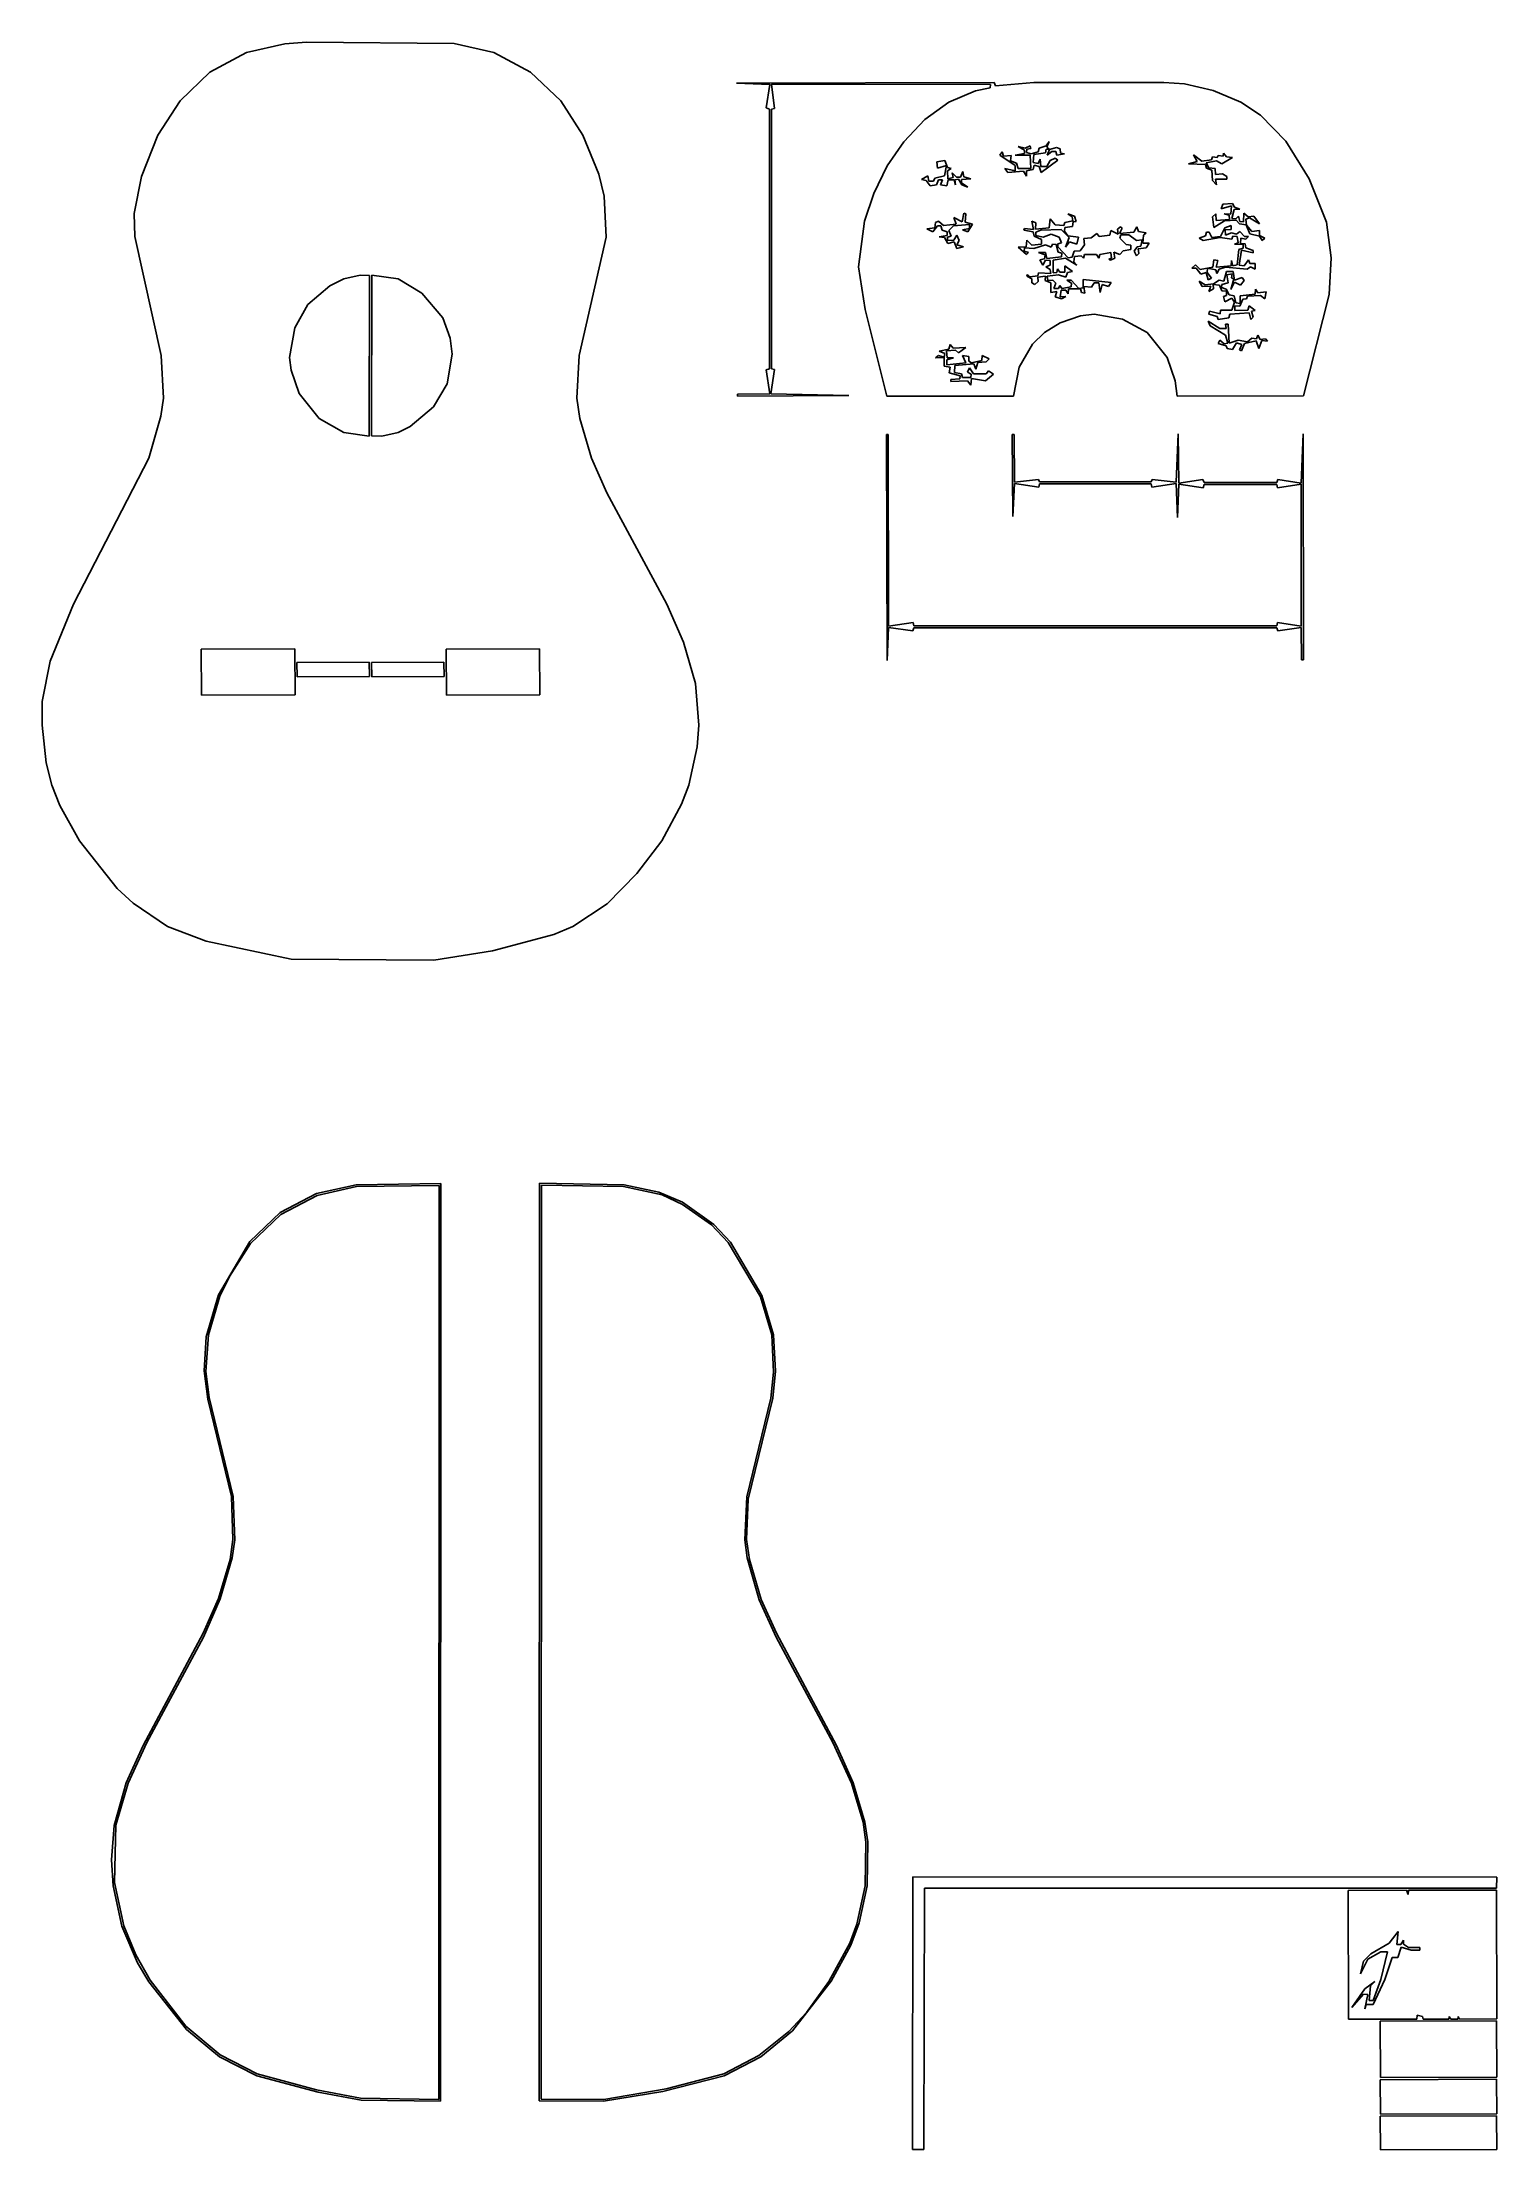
# Model space of a CAD drawing. Extents: x 30 to 199, y 9 to 254.
import ezdxf

# ---------------------------------------------------------------- set-up
doc = ezdxf.new("R2010")
doc.units = 0

msp = doc.modelspace()

# ---------------------------------------------------------------- linework, layer by layer
at = {"layer": 'BRIDGE_ROUTE'}
for p, q in [((140.59, 249), (110.74, 248.92)), ((110.74, 248.92), (114.6, 248.75)), ((114.6, 248.75), (114.17, 246.04)), ((115.15, 245.96), (114.77, 248.79)), ((114.77, 248.79), (140.17, 248.75)), ((135.34, 246.72), (132.55, 244.69)), ((138.43, 248.03), (135.34, 246.72)), ((140.12, 248.37), (138.43, 248.03)), ((140.17, 248.75), (140.12, 248.37)), ((140.72, 248.58), (140.59, 249)), ((145.16, 249), (140.72, 248.58)), ((160.23, 249), (145.16, 249)), ((162.64, 248.84), (160.23, 249)), ((165.95, 248.07), (162.64, 248.84)), ((169.16, 246.72), (165.95, 248.07)), ((171.41, 245.19), (169.16, 246.72)), ((114.17, 246.04), (114.55, 245.91)), ((114.55, 245.91), (114.55, 215.82)), ((114.77, 245.91), (115.15, 245.96)), ((114.77, 215.82), (114.77, 245.91)), ((132.55, 244.69), (130.13, 242.1)), ((174.37, 242.19), (171.41, 245.19)), ((130.13, 242.1), (128.19, 239.31)), ((177.08, 237.83), (174.37, 242.19)), ((128.19, 239.31), (126.62, 236.14)), ((179.07, 232.79), (177.08, 237.83)), ((126.62, 236.14), (125.56, 232.92)), ((125.56, 232.92), (124.88, 227.63)), ((179.62, 228.68), (179.07, 232.79)), ((124.88, 227.63), (125.65, 222.67)), ((179.37, 224.41), (179.62, 228.68)), ((125.65, 222.67), (128.14, 212.64)), ((176.4, 212.68), (179.37, 224.41)), ((145.03, 218.65), (146.39, 220.01)), ((146.39, 220.01), (148.21, 221.15)), ((148.21, 221.15), (150.58, 221.95)), ((150.58, 221.95), (152.15, 222.12)), ((152.15, 222.12), (155.45, 221.57)), ((155.45, 221.57), (158.28, 220.01)), ((158.28, 220.01), (160.61, 217.13)), ((143.47, 215.98), (145.03, 218.65)), ((114.55, 215.82), (114.17, 215.69)), ((114.17, 215.69), (114.6, 212.89)), ((114.72, 212.89), (115.15, 215.73)), ((115.15, 215.73), (114.77, 215.82)), ((142.83, 212.64), (143.47, 215.98)), ((160.61, 217.13), (161.54, 214.42)), ((114.6, 212.89), (110.83, 212.85)), ((110.83, 212.85), (110.83, 212.64)), ((110.83, 212.64), (123.74, 212.73)), ((123.74, 212.73), (114.72, 212.89)), ((128.14, 212.64), (142.83, 212.64)), ((161.54, 214.42), (161.76, 212.64)), ((161.76, 212.64), (176.4, 212.68)), ((131.11, 9.44), (131.15, 41.02)), ((131.15, 41.02), (198.8, 40.98)), ((132.5, 39.71), (132.42, 9.44)), ((198.76, 39.71), (132.5, 39.71)), ((198.8, 40.98), (198.76, 39.71)), ((132.42, 9.44), (131.11, 9.44))]:
    msp.add_line(p, q, dxfattribs=at)
at = {"layer": 'CONTROL_CAVITY'}
for p, q in [((53.97, 252.48), (49.74, 250.19)), ((58.42, 253.45), (53.97, 252.48)), ((60.92, 253.66), (58.42, 253.45)), ((78.02, 253.49), (60.92, 253.66)), ((82.63, 252.48), (78.02, 253.49)), ((86.87, 250.19), (82.63, 252.48)), ((49.74, 250.19), (46.31, 246.85)), ((90.38, 246.85), (86.87, 250.19)), ((46.31, 246.85), (43.69, 242.87)), ((92.92, 242.87), (90.38, 246.85)), ((43.69, 242.87), (41.83, 238.08)), ((94.78, 238.38), (92.92, 242.87)), ((41.83, 238.08), (40.98, 233.81)), ((95.42, 235.8), (94.78, 238.38)), ((95.63, 231.06), (95.42, 235.8)), ((40.98, 233.81), (41.06, 231.14)), ((41.06, 231.14), (44.11, 217.34)), ((92.5, 217.34), (95.63, 231.06)), ((44.11, 217.34), (44.37, 212.39)), ((92.24, 212.39), (92.5, 217.34)), ((44.07, 210.31), (42.67, 205.44)), ((44.37, 212.39), (44.07, 210.31)), ((92.58, 210.06), (92.24, 212.39)), ((93.94, 205.44), (92.58, 210.06)), ((42.67, 205.44), (33.95, 188.51)), ((95.72, 201.42), (93.94, 205.44)), ((102.66, 188.51), (95.72, 201.42)), ((33.95, 188.51), (31.24, 181.91)), ((104.61, 184.11), (102.66, 188.51)), ((106, 179.32), (104.61, 184.11)), ((31.24, 181.91), (30.31, 177.25)), ((106.38, 174.5), (106, 179.32)), ((30.31, 177.25), (30.31, 174.5)), ((30.31, 174.5), (30.78, 170.14)), ((106.17, 172), (106.38, 174.5)), ((105.2, 167.56), (106.17, 172)), ((30.78, 170.14), (31.41, 167.56)), ((31.41, 167.56), (32.34, 165.18)), ((104.35, 165.35), (105.2, 167.56)), ((32.34, 165.18), (34.63, 161.12)), ((102.07, 161.12), (104.35, 165.35)), ((34.63, 161.12), (38.99, 155.57)), ((99.19, 157.31), (102.07, 161.12)), ((95.76, 153.8), (99.19, 157.31)), ((38.99, 155.57), (40.85, 153.88)), ((40.85, 153.88), (44.83, 151.17)), ((91.78, 151.17), (95.76, 153.8)), ((44.83, 151.17), (49.32, 149.48)), ((49.32, 149.48), (59.14, 147.4)), ((82.47, 148.34), (89.58, 150.24)), ((89.58, 150.24), (91.78, 151.17)), ((59.14, 147.4), (75.69, 147.28)), ((75.69, 147.28), (82.47, 148.34))]:
    msp.add_line(p, q, dxfattribs=at)
at = {"layer": 'JACK_ROUTE'}
for p, q in [((128.1, 208.2), (128.19, 181.99)), ((128.31, 208.2), (128.1, 208.2)), ((128.35, 185.97), (128.31, 208.2)), ((142.88, 208.2), (142.66, 208.2)), ((142.66, 208.2), (142.75, 198.67)), ((142.92, 202.65), (142.88, 208.2)), ((161.88, 208.28), (161.67, 202.65)), ((161.97, 202.57), (161.88, 208.28)), ((176.36, 208.28), (176.15, 202.57)), ((176.4, 182.08), (176.36, 208.28)), ((145.71, 202.99), (142.92, 202.65)), ((145.84, 202.69), (145.71, 202.99)), ((158.88, 202.99), (158.75, 202.69)), ((161.67, 202.65), (158.88, 202.99)), ((164.76, 202.99), (161.97, 202.57)), ((164.89, 202.61), (164.76, 202.99)), ((173.44, 202.99), (173.31, 202.61)), ((176.15, 202.57), (173.44, 202.99)), ((142.75, 198.67), (142.92, 202.52)), ((142.92, 202.52), (145.75, 202.1)), ((145.75, 202.1), (145.84, 202.48)), ((158.75, 202.69), (145.84, 202.69)), ((145.84, 202.48), (158.75, 202.48)), ((158.75, 202.48), (158.83, 202.1)), ((158.83, 202.1), (161.67, 202.52)), ((161.67, 202.52), (161.8, 198.59)), ((161.8, 198.59), (161.97, 202.44)), ((161.97, 202.44), (164.8, 202.01)), ((164.8, 202.01), (164.89, 202.4)), ((173.31, 202.61), (164.89, 202.61)), ((164.89, 202.4), (173.31, 202.4)), ((173.31, 202.4), (173.4, 202.01)), ((173.4, 202.01), (176.15, 202.44)), ((176.15, 202.44), (176.15, 185.97)), ((128.19, 181.99), (128.35, 185.84)), ((131.19, 186.39), (128.35, 185.97)), ((128.35, 185.84), (131.15, 185.42)), ((131.15, 185.42), (131.28, 185.8)), ((131.28, 186.01), (131.19, 186.39)), ((173.31, 186.01), (131.28, 186.01)), ((131.28, 185.8), (173.31, 185.8)), ((173.4, 186.39), (173.31, 186.01)), ((173.31, 185.8), (173.44, 185.42)), ((176.15, 185.97), (173.4, 186.39)), ((173.44, 185.42), (176.15, 185.84)), ((176.15, 185.84), (176.19, 182.08)), ((176.19, 182.08), (176.4, 182.08))]:
    msp.add_line(p, q, dxfattribs=at)
at = {"layer": 'PICKUP_ROUTE'}
for p, q in [((62.1, 120.23), (57.87, 118.03)), ((57.95, 117.81), (62.15, 120.01)), ((66.68, 121.24), (62.1, 120.23)), ((62.15, 120.01), (66.72, 121.03)), ((76.5, 121.37), (66.68, 121.24)), ((66.72, 121.03), (76.28, 121.16)), ((76.28, 121.16), (76.24, 15.24)), ((76.45, 15.03), (76.5, 121.37)), ((87.93, 121.41), (87.88, 15.07)), ((97.71, 121.24), (87.93, 121.41)), ((88.1, 15.28), (88.14, 121.2)), ((88.14, 121.2), (97.66, 121.03)), ((97.66, 121.03), (102.11, 120.06)), ((101.73, 120.4), (97.71, 121.24)), ((104.48, 119.21), (101.73, 120.4)), ((102.11, 120.06), (104.48, 118.96)), ((57.87, 118.03), (54.36, 114.68)), ((54.44, 114.43), (57.95, 117.81)), ((108.12, 116.63), (104.48, 119.21)), ((104.48, 118.96), (107.82, 116.59)), ((107.82, 116.59), (109.77, 114.55)), ((110.02, 114.6), (108.12, 116.63)), ((54.36, 114.68), (50.72, 108.5)), ((51.99, 110.62), (54.44, 114.43)), ((109.77, 114.55), (113.5, 108.25)), ((113.67, 108.42), (110.02, 114.6)), ((50.88, 108.33), (51.99, 110.62)), ((50.72, 108.5), (49.32, 103.63)), ((49.57, 103.84), (50.88, 108.33)), ((113.5, 108.25), (114.81, 103.84)), ((115.02, 103.84), (113.67, 108.42)), ((49.32, 103.63), (49.06, 99.69)), ((49.28, 99.61), (49.57, 103.84)), ((114.81, 103.84), (115.02, 99.53)), ((115.23, 99.65), (115.02, 103.84)), ((49.06, 99.69), (49.49, 96.39)), ((49.66, 96.6), (49.28, 99.61)), ((115.02, 99.53), (114.72, 96.52)), ((114.93, 96.52), (115.23, 99.65)), ((49.49, 96.39), (52.24, 85.13)), ((52.45, 85.13), (49.66, 96.6)), ((114.72, 96.52), (111.93, 85.09)), ((112.1, 84.79), (114.93, 96.52)), ((52.24, 85.13), (52.41, 80.14)), ((52.62, 80.09), (52.45, 85.13)), ((111.93, 85.09), (111.68, 80.09)), ((111.89, 80.14), (112.1, 84.79)), ((52.41, 80.14), (52.07, 77.81)), ((52.32, 78.02), (52.62, 80.09)), ((111.68, 80.09), (111.97, 78.02)), ((112.23, 77.81), (111.89, 80.14)), ((52.07, 77.81), (50.72, 73.28)), ((50.93, 73.24), (52.32, 78.02)), ((111.97, 78.02), (113.37, 73.15)), ((113.58, 73.19), (112.23, 77.81)), ((50.72, 73.28), (48.94, 69.26)), ((48.98, 68.83), (50.93, 73.24)), ((113.37, 73.15), (115.32, 68.83)), ((115.36, 69.26), (113.58, 73.19)), ((48.94, 69.26), (41.99, 56.26)), ((42.42, 56.6), (48.98, 68.83)), ((115.32, 68.83), (121.88, 56.6)), ((122.3, 56.26), (115.36, 69.26)), ((41.99, 56.26), (40.05, 51.94)), ((40.26, 51.9), (42.42, 56.6)), ((121.88, 56.6), (124.04, 51.9)), ((124.25, 51.94), (122.3, 56.26)), ((40.05, 51.94), (38.65, 46.99)), ((38.86, 47.03), (40.26, 51.9)), ((124.04, 51.9), (125.39, 47.37)), ((125.6, 47.37), (124.25, 51.94)), ((38.65, 46.99), (38.35, 43.01)), ((38.69, 40.39), (38.86, 47.03)), ((125.39, 47.37), (125.73, 45.04)), ((125.94, 45.08), (125.6, 47.37)), ((125.73, 45.04), (125.65, 40.01)), ((125.86, 40.01), (125.94, 45.08)), ((38.35, 43.01), (38.52, 40.01)), ((38.52, 40.01), (39.54, 35.31)), ((39.75, 35.35), (38.69, 40.39)), ((125.65, 40.01), (124.67, 35.56)), ((124.93, 35.69), (125.86, 40.01)), ((39.54, 35.31), (41.36, 31.07)), ((41.15, 32), (39.75, 35.35)), ((124.67, 35.56), (123.87, 33.36)), ((123.99, 33.1), (124.93, 35.69)), ((42.8, 29.08), (41.15, 32)), ((123.87, 33.36), (121.41, 28.91)), ((121.71, 28.96), (123.99, 33.1)), ((41.36, 31.07), (42.67, 28.87)), ((42.67, 28.87), (47.03, 23.33)), ((46.95, 23.75), (42.8, 29.08)), ((117.22, 23.2), (121.71, 28.96)), ((121.41, 28.91), (118.83, 25.32)), ((118.83, 25.32), (116.8, 23.11)), ((50.93, 20.4), (46.95, 23.75)), ((47.03, 23.33), (50.84, 20.19)), ((116.8, 23.11), (113.33, 20.32)), ((113.54, 20.19), (117.22, 23.2)), ((50.84, 20.19), (55.16, 17.99)), ((55.2, 18.2), (50.93, 20.4)), ((113.33, 20.32), (109.26, 18.2)), ((109.3, 17.99), (113.54, 20.19)), ((55.16, 17.99), (62.27, 16.09)), ((62.1, 16.34), (55.2, 18.2)), ((102.19, 16.17), (109.3, 17.99)), ((109.26, 18.2), (102.57, 16.47)), ((67.18, 15.37), (62.1, 16.34)), ((62.27, 16.09), (67.27, 15.16)), ((76.24, 15.24), (67.18, 15.37)), ((67.27, 15.16), (76.45, 15.03)), ((87.88, 15.07), (95.33, 15.03)), ((95.38, 15.24), (88.1, 15.28)), ((95.33, 15.03), (102.19, 16.17)), ((102.57, 16.47), (95.38, 15.24))]:
    msp.add_line(p, q, dxfattribs=at)
at = {"layer": 'SMALL_FEATURE'}
for p, q in [((146.94, 242.15), (146.6, 241.64)), ((146.68, 241.51), (146.94, 242.15)), ((134.87, 239.95), (133.94, 239.78)), ((133.94, 239.78), (134.03, 239.06)), ((135.17, 239.14), (134.87, 239.95)), ((141.52, 240.96), (141.22, 240.58)), ((141.22, 240.58), (143, 239.35)), ((141.65, 240.45), (141.52, 240.96)), ((142.54, 240.54), (141.65, 240.45)), ((142.45, 239.9), (142.54, 240.54)), ((143.17, 239.65), (142.45, 239.9)), ((144.1, 240.75), (143, 240.58)), ((143, 240.58), (144.74, 240.58)), ((143.34, 239.01), (143.17, 239.65)), ((144.15, 241.38), (143.34, 241.55)), ((143.34, 241.55), (144.1, 241.13)), ((144.1, 241.13), (144.1, 240.75)), ((144.74, 241.64), (144.15, 241.38)), ((144.31, 240.88), (144.36, 241.26)), ((144.86, 240.71), (144.31, 240.88)), ((144.36, 241.26), (144.82, 241.34)), ((144.82, 241.34), (144.74, 241.64)), ((144.74, 240.58), (144.82, 239.01)), ((145.67, 240.96), (144.86, 240.71)), ((145.08, 239.73), (145.16, 240.66)), ((145.67, 239.61), (145.08, 239.73)), ((145.08, 238.89), (145.2, 239.4)), ((145.16, 240.66), (146.52, 240.83)), ((145.2, 239.4), (145.8, 239.27)), ((145.8, 241.38), (145.67, 240.96)), ((145.92, 240.11), (145.67, 239.61)), ((146.6, 241.64), (145.8, 241.38)), ((145.97, 239.27), (145.92, 240.11)), ((146.01, 238.55), (147.96, 239.99)), ((146.52, 240.83), (146.6, 241.26)), ((146.6, 241.26), (146.98, 241.22)), ((146.98, 241.22), (146.68, 241.51)), ((147.07, 239.95), (146.68, 239.27)), ((146.98, 241.22), (146.73, 240.58)), ((146.73, 240.58), (147.24, 241)), ((147.79, 241.47), (146.98, 241.22)), ((147.66, 240.2), (147.07, 239.95)), ((147.24, 241), (147.7, 241)), ((147.96, 239.99), (147.66, 240.2)), ((147.7, 241), (147.83, 240.58)), ((148.21, 241.3), (147.79, 241.47)), ((147.83, 240.58), (148.72, 240.71)), ((148.25, 240.79), (148.21, 241.3)), ((148.72, 240.71), (148.25, 240.79)), ((164.08, 239.82), (163.07, 239.56)), ((163.07, 239.56), (165.06, 239.48)), ((164.63, 239.86), (163.66, 240.62)), ((163.66, 240.62), (164.08, 239.82)), ((165.74, 240.03), (164.63, 239.86)), ((165.06, 239.48), (165.18, 239.06)), ((165.14, 239.69), (166.33, 239.9)), ((165.44, 239.1), (165.14, 239.69)), ((165.86, 240.37), (165.74, 240.03)), ((166.41, 240.28), (165.86, 240.37)), ((166.33, 239.9), (166.96, 239.56)), ((166.54, 240.54), (166.41, 240.28)), ((167.09, 240.45), (166.54, 240.54)), ((166.96, 239.56), (168.19, 240.28)), ((167.13, 240.79), (167.09, 240.45)), ((167.47, 240.37), (167.13, 240.79)), ((168.19, 240.28), (167.47, 240.37)), ((132.88, 238.17), (132.16, 237.74)), ((132.16, 237.74), (132.71, 237.62)), ((132.71, 237.62), (133.18, 237.02)), ((133.01, 237.57), (132.88, 238.17)), ((133.56, 237.57), (133.01, 237.57)), ((133.18, 237.02), (133.9, 237.11)), ((133.69, 237.91), (133.56, 237.57)), ((134.83, 238.17), (133.69, 237.91)), ((133.9, 237.11), (134.11, 237.7)), ((134.03, 239.06), (135.04, 239.35)), ((134.11, 237.7), (134.58, 237.7)), ((134.58, 237.7), (134.37, 237.11)), ((134.37, 237.11), (135.09, 237.02)), ((135.04, 239.35), (134.83, 238.17)), ((135.09, 237.02), (135.26, 237.7)), ((135.59, 239.01), (135.17, 239.14)), ((135.17, 238.76), (135.59, 239.01)), ((135.21, 237.83), (135.17, 238.76)), ((135.81, 237.96), (135.21, 237.83)), ((135.26, 237.7), (135.93, 237.7)), ((136.23, 238), (135.72, 238.51)), ((135.72, 238.51), (135.81, 237.96)), ((135.93, 237.7), (136.1, 237.11)), ((136.02, 237.7), (136.44, 237.79)), ((136.1, 237.11), (136.02, 237.7)), ((136.69, 238), (136.23, 238)), ((136.44, 237.79), (136.82, 237.11)), ((136.95, 238.68), (136.69, 238)), ((136.78, 237.74), (137.88, 237.83)), ((136.78, 237.36), (136.78, 237.74)), ((137.54, 236.85), (136.78, 237.36)), ((136.82, 237.11), (137.54, 236.85)), ((137.08, 238.04), (136.95, 238.68)), ((137.88, 237.83), (137.08, 238.04)), ((143, 238.76), (141.82, 239.01)), ((141.82, 239.01), (142.16, 238.55)), ((142.16, 238.55), (143.98, 238.72)), ((143, 239.35), (143, 238.76)), ((144.82, 239.01), (143.34, 239.01)), ((143.98, 238.72), (144.31, 238.12)), ((144.31, 238.76), (145.08, 238.89)), ((144.31, 238.12), (144.31, 238.76)), ((145.8, 239.27), (146.01, 238.55)), ((146.68, 239.27), (145.97, 239.27)), ((165.18, 239.06), (165.78, 238.84)), ((166.16, 239.01), (165.44, 239.1)), ((165.78, 238.84), (165.86, 237.62)), ((165.86, 237.62), (166.33, 237.11)), ((166.2, 238.34), (166.16, 239.01)), ((167.01, 238.42), (166.2, 238.34)), ((166.33, 237.11), (166.2, 237.79)), ((166.2, 237.79), (167.51, 237.79)), ((167.51, 238.08), (167.01, 238.42)), ((167.51, 237.79), (167.51, 238.08)), ((167.05, 234.87), (166.88, 234.36)), ((166.88, 234.36), (168.06, 234.7)), ((168.19, 234.95), (167.05, 234.87)), ((168.06, 234.7), (167.98, 233.72)), ((168.4, 234.53), (168.19, 234.95)), ((169.04, 234.32), (168.4, 234.53)), ((133.69, 232.16), (132.76, 232.03)), ((133.48, 231.69), (134.03, 232.37)), ((133.77, 232.75), (133.69, 232.16)), ((134.11, 232.92), (133.77, 232.75)), ((134.03, 232.37), (134.41, 232.37)), ((134.7, 232.41), (134.11, 232.92)), ((134.41, 232.37), (134.54, 231.86)), ((136.19, 232.58), (134.7, 232.41)), ((135.34, 231.82), (135.85, 232.37)), ((135.85, 232.37), (137.71, 232.54)), ((136.86, 232.83), (135.89, 233.34)), ((135.89, 233.34), (136.19, 232.58)), ((137.08, 233.85), (136.86, 232.83)), ((137.71, 232.07), (136.91, 231.9)), ((137.29, 233.76), (137.08, 233.85)), ((137.2, 232.79), (137.29, 233.76)), ((138.05, 232.58), (137.2, 232.79)), ((137.54, 231.69), (138.05, 232.58)), ((137.71, 232.54), (137.71, 232.07)), ((144.1, 232.07), (144.02, 231.86)), ((145.12, 231.94), (144.1, 232.07)), ((145.41, 232.71), (144.95, 232.92)), ((144.95, 232.92), (145.12, 231.94)), ((145.37, 231.99), (145.41, 232.71)), ((146.94, 232.16), (145.37, 231.99)), ((147.07, 233.17), (146.94, 232.16)), ((147.66, 232.49), (147.07, 233.17)), ((148.63, 232.41), (147.66, 232.49)), ((148.76, 232.75), (148.63, 232.41)), ((148.72, 231.77), (148.76, 232.2)), ((149.69, 232.96), (148.76, 232.75)), ((148.76, 232.2), (149.65, 232.28)), ((149.9, 233.51), (149.1, 233.76)), ((149.1, 233.76), (149.61, 233.43)), ((149.61, 233.43), (149.69, 232.96)), ((149.65, 232.28), (149.73, 232.83)), ((149.73, 232.83), (150.07, 232.88)), ((150.07, 232.88), (149.9, 233.51)), ((155.19, 232.24), (154.86, 231.99)), ((155.11, 231.48), (155.41, 232.11)), ((155.41, 232.11), (155.19, 232.24)), ((157.1, 232.24), (156.76, 231.65)), ((157.31, 231.73), (157.1, 232.24)), ((166.24, 233.76), (165.86, 233.43)), ((165.86, 233.43), (166.03, 232.2)), ((166.03, 232.2), (167.26, 232.96)), ((166.29, 233), (166.24, 233.76)), ((167.85, 233.09), (166.29, 233)), ((167.3, 232.16), (166.79, 231.14)), ((167.98, 233.72), (167.22, 233.76)), ((167.22, 233.76), (167.81, 233.6)), ((167.26, 232.96), (168.61, 233.04)), ((168.02, 232.41), (167.3, 232.16)), ((167.81, 233.6), (167.85, 233.09)), ((168.02, 231.94), (168.02, 232.41)), ((168.11, 233.21), (168.36, 234.27)), ((168.57, 233.17), (168.11, 233.21)), ((168.36, 234.27), (169.04, 234.32)), ((168.87, 233.51), (168.57, 233.17)), ((168.61, 233.04), (168.99, 232.62)), ((169.04, 232.88), (168.87, 233.51)), ((168.99, 232.62), (169.76, 232.49)), ((169.46, 232.83), (169.04, 232.88)), ((169.5, 233.85), (169.46, 232.83)), ((170.01, 233.43), (169.5, 233.85)), ((169.71, 233.13), (170.14, 233.3)), ((169.8, 232.45), (169.71, 233.13)), ((169.76, 232.49), (170.18, 231.44)), ((170.43, 231.73), (169.8, 232.45)), ((170.65, 233.51), (170.01, 233.43)), ((170.14, 233.3), (171.32, 232.62)), ((171.32, 232.62), (170.65, 233.51)), ((132.76, 232.03), (133.48, 231.69)), ((135.13, 231.27), (134.2, 231.1)), ((134.2, 231.1), (134.83, 231.01)), ((134.54, 231.86), (135.13, 231.69)), ((134.83, 231.01), (135.21, 230.34)), ((135.13, 231.69), (135.13, 231.27)), ((135.17, 231.06), (135.59, 231.18)), ((135.17, 230.67), (135.17, 231.06)), ((135.89, 230.72), (135.17, 230.67)), ((135.21, 230.34), (135.93, 230.51)), ((135.59, 231.18), (135.34, 231.82)), ((136.27, 231.31), (135.89, 230.72)), ((135.93, 230.51), (136.27, 229.74)), ((136.52, 230.67), (136.27, 231.31)), ((136.27, 230.17), (136.52, 230.67)), ((137.03, 229.95), (136.27, 230.17)), ((136.27, 229.74), (137.03, 229.95)), ((136.91, 231.9), (137.54, 231.69)), ((144.27, 229.95), (143.34, 229.91)), ((143.34, 229.91), (144.31, 229.07)), ((144.02, 231.86), (145.08, 231.69)), ((144.06, 229.45), (144.1, 229.83)), ((144.1, 229.83), (145.16, 229.74)), ((144.36, 230.72), (144.27, 229.95)), ((144.95, 230.12), (144.36, 230.72)), ((146.05, 230.25), (144.95, 230.12)), ((145.08, 231.69), (145.2, 231.18)), ((145.16, 229.74), (146.52, 230.17)), ((145.2, 231.18), (146.05, 230.8)), ((145.41, 231.65), (145.97, 231.86)), ((145.41, 231.27), (145.41, 231.65)), ((146.26, 231.06), (145.41, 231.27)), ((145.97, 231.86), (148.34, 231.94)), ((146.05, 230.8), (146.05, 230.25)), ((147.19, 231.39), (146.26, 231.06)), ((146.52, 230.17), (147.19, 229.91)), ((148.12, 231.06), (147.19, 231.39)), ((147.19, 229.91), (147.32, 230.25)), ((147.32, 230.25), (147.74, 230.21)), ((147.74, 230.21), (148, 229.32)), ((147.96, 230.29), (148.38, 230.42)), ((147.96, 229.95), (147.96, 230.29)), ((149.14, 228.68), (147.96, 229.95)), ((148.38, 230.42), (148.12, 231.06)), ((148.34, 231.94), (149.27, 231.01)), ((149.1, 231.22), (148.72, 231.77)), ((149.27, 231.01), (148.84, 229.91)), ((148.84, 229.91), (149.31, 230.51)), ((150.33, 231.06), (149.1, 231.22)), ((149.31, 230.51), (150.16, 230.25)), ((150.16, 230.25), (150.33, 231.06)), ((151.05, 230.17), (150.54, 229.49)), ((151.81, 230.97), (150.96, 230.89)), ((150.96, 230.89), (151.05, 230.17)), ((152.48, 231.48), (151.81, 230.97)), ((152.74, 231.14), (152.48, 231.48)), ((153.97, 231.31), (152.74, 231.14)), ((154.09, 231.82), (153.97, 231.31)), ((154.94, 231.39), (154.09, 231.82)), ((154.86, 231.99), (154.94, 231.39)), ((156.76, 231.65), (155.11, 231.48)), ((155.15, 230.93), (155.24, 231.35)), ((155.87, 230.21), (155.15, 230.93)), ((155.24, 231.35), (156.17, 231.35)), ((155.53, 229.49), (156.42, 229.62)), ((156.42, 230.12), (155.87, 230.21)), ((156.17, 231.35), (157.06, 230.67)), ((156.42, 229.62), (156.42, 230.12)), ((157.14, 229.95), (156.8, 229.45)), ((157.06, 230.67), (157.73, 230.76)), ((157.56, 230), (157.14, 229.95)), ((157.27, 229.7), (158.2, 229.83)), ((157.35, 229.15), (157.27, 229.7)), ((158.2, 231.56), (157.31, 231.73)), ((157.73, 230.76), (157.56, 230)), ((157.78, 230.38), (157.86, 231.31)), ((158.54, 230.38), (157.78, 230.38)), ((157.86, 231.31), (158.2, 231.56)), ((158.2, 229.83), (158.54, 230.38)), ((165.06, 231.22), (164.34, 230.93)), ((164.34, 230.93), (164.8, 230.67)), ((164.8, 230.67), (166.75, 231.01)), ((165.18, 231.65), (165.06, 231.22)), ((165.48, 231.65), (165.18, 231.65)), ((165.78, 231.01), (165.48, 231.65)), ((166.79, 231.14), (165.78, 231.01)), ((166.75, 231.01), (168.11, 230.84)), ((167.34, 231.9), (168.02, 231.94)), ((167.39, 231.31), (167.34, 231.9)), ((168.06, 231.56), (167.39, 231.31)), ((168.66, 231.39), (168.06, 231.56)), ((168.11, 230.84), (168.23, 231.18)), ((168.23, 231.18), (168.74, 231.14)), ((168.83, 230.42), (168.4, 230.25)), ((168.4, 230.25), (169.42, 230.21)), ((169.04, 231.73), (168.66, 231.39)), ((168.74, 231.14), (168.83, 230.42)), ((168.91, 229.62), (168.74, 227.84)), ((169.42, 229.79), (168.91, 229.62)), ((169.59, 231.14), (169.04, 231.73)), ((169.12, 230.34), (169.16, 230.93)), ((169.63, 230.29), (169.12, 230.34)), ((169.16, 230.93), (169.71, 230.84)), ((169.42, 230.21), (169.42, 229.79)), ((170.05, 231.14), (169.59, 231.14)), ((169.71, 229.83), (169.63, 230.29)), ((169.71, 230.84), (170.05, 231.14)), ((170.56, 229.53), (169.71, 229.83)), ((170.18, 231.44), (171.32, 231.18)), ((171.32, 231.82), (170.43, 231.73)), ((171.32, 231.27), (171.32, 231.82)), ((171.92, 230.93), (171.32, 231.27)), ((171.32, 231.18), (171.62, 230.67)), ((171.62, 230.67), (171.92, 230.93)), ((144.57, 229.28), (144.06, 229.45)), ((144.31, 229.07), (144.57, 229.28)), ((146.52, 229.28), (145.71, 229.28)), ((145.71, 229.28), (146.47, 229.02)), ((146.39, 228.56), (145.88, 228.43)), ((145.88, 228.43), (146.22, 227.8)), ((146.22, 227.8), (146.52, 228.39)), ((146.47, 229.02), (146.39, 228.56)), ((146.68, 228.6), (146.52, 229.28)), ((146.52, 228.39), (147.07, 228.35)), ((147.07, 227.8), (146.56, 227.63)), ((146.56, 227.63), (147.07, 227.33)), ((148.38, 228.77), (146.68, 228.6)), ((147.07, 228.35), (147.07, 227.8)), ((147.07, 227.33), (147.15, 226.86)), ((147.4, 228.39), (148.84, 228.64)), ((147.4, 226.91), (147.4, 228.39)), ((147.91, 227.41), (147.83, 226.95)), ((148.17, 226.99), (147.91, 227.41)), ((148, 229.32), (148.42, 229.19)), ((148.42, 229.19), (148.38, 228.77)), ((149.65, 227.08), (148.76, 227.75)), ((148.76, 227.75), (148.76, 226.99)), ((148.84, 228.64), (150.16, 227.8)), ((149.61, 228.73), (149.14, 228.68)), ((149.86, 229.45), (149.61, 228.73)), ((149.82, 228.22), (149.9, 228.81)), ((150.16, 227.8), (149.82, 228.22)), ((150.54, 229.49), (149.86, 229.45)), ((149.9, 228.81), (150.66, 228.9)), ((150.66, 228.9), (150.92, 228.64)), ((150.92, 228.64), (151.05, 229.07)), ((151.05, 229.07), (152.44, 229.07)), ((152.44, 229.07), (152.7, 228.64)), ((152.7, 228.64), (152.82, 229.07)), ((152.82, 229.07), (154.09, 229.28)), ((154.18, 228.64), (153.84, 228.52)), ((153.84, 228.52), (154.05, 228.39)), ((154.05, 228.39), (154.56, 228.64)), ((154.09, 229.28), (154.18, 228.64)), ((154.56, 228.64), (154.43, 229.32)), ((154.43, 229.32), (155.15, 229.07)), ((155.15, 229.07), (155.53, 229.49)), ((156.8, 229.45), (157.06, 228.9)), ((157.06, 228.9), (157.35, 229.15)), ((163.91, 227.84), (163.49, 227.46)), ((163.49, 227.46), (163.96, 227.46)), ((164.42, 227.33), (163.91, 227.84)), ((163.96, 227.46), (164.51, 226.78)), ((165.9, 227.58), (164.42, 227.33)), ((165.23, 226.95), (165.27, 227.46)), ((165.27, 227.46), (166.24, 227.29)), ((166.03, 228.43), (165.9, 227.58)), ((166.5, 228.35), (166.03, 228.43)), ((166.24, 227.29), (166.37, 226.86)), ((166.29, 227.58), (166.5, 228.35)), ((168.02, 227.75), (166.29, 227.58)), ((166.37, 226.86), (166.62, 227.37)), ((166.62, 227.37), (167.39, 227.58)), ((167.39, 227.58), (169.88, 227.37)), ((168.06, 228.35), (168.02, 227.75)), ((168.23, 227.75), (168.06, 228.35)), ((168.74, 227.84), (168.23, 227.75)), ((168.95, 227.8), (169.21, 229.57)), ((169.54, 227.75), (168.95, 227.8)), ((169.21, 229.57), (170.56, 229.24)), ((170.05, 228.43), (169.54, 227.75)), ((169.88, 227.37), (170.26, 227.63)), ((170.18, 228.01), (170.05, 228.43)), ((170.82, 228.01), (170.18, 228.01)), ((170.26, 227.63), (170.82, 227.37)), ((170.56, 229.24), (170.56, 229.53)), ((170.82, 227.37), (170.82, 228.01)), ((61.09, 223.27), (63.63, 225.43)), ((63.63, 225.43), (65.24, 226.23)), ((65.24, 226.23), (67.14, 226.65)), ((67.14, 226.65), (68.24, 226.61)), ((68.24, 226.61), (68.2, 207.98)), ((68.45, 208.03), (68.5, 226.65)), ((68.5, 226.65), (71.54, 226.23)), ((71.54, 226.23), (74.29, 224.58)), ((144.44, 226.74), (144.36, 226.53)), ((144.36, 226.53), (144.95, 226.23)), ((144.7, 226.48), (144.44, 226.74)), ((145.63, 226.57), (144.7, 226.48)), ((144.95, 226.23), (144.95, 225.76)), ((144.95, 225.76), (145.29, 225.59)), ((145.29, 225.59), (145.67, 225.93)), ((145.71, 226.91), (145.63, 226.57)), ((145.63, 226.44), (146.52, 226.53)), ((145.67, 225.93), (145.63, 226.44)), ((147.15, 226.86), (145.71, 226.91)), ((146.52, 226.53), (146.47, 226.02)), ((146.47, 226.02), (147.15, 225.76)), ((146.73, 226.53), (148.04, 226.7)), ((146.81, 226.02), (146.73, 226.53)), ((147.36, 226.06), (146.81, 226.02)), ((147.15, 225.76), (147.15, 224.66)), ((147.15, 224.66), (147.83, 224.75)), ((147.7, 225.72), (147.36, 226.06)), ((147.83, 226.95), (147.4, 226.91)), ((147.49, 225.13), (147.7, 225.72)), ((148.04, 225.13), (147.49, 225.13)), ((147.83, 224.75), (147.66, 224.15)), ((148.04, 226.7), (148.89, 226.44)), ((148.17, 225.47), (148.04, 225.13)), ((148.76, 226.99), (148.17, 226.99)), ((148.42, 225.13), (148.17, 225.47)), ((148.21, 224.15), (148.34, 224.92)), ((148.34, 224.92), (148.89, 224.92)), ((149.48, 225.3), (148.42, 225.13)), ((148.89, 226.44), (149.06, 226.95)), ((148.89, 224.92), (149.14, 224.49)), ((149.48, 226.06), (149.01, 226.06)), ((149.01, 226.06), (149.52, 225.72)), ((149.06, 226.95), (149.65, 227.08)), ((149.14, 224.49), (149.18, 225.09)), ((149.18, 225.09), (150.58, 225.09)), ((150.37, 225.13), (149.48, 226.06)), ((149.52, 225.72), (149.48, 225.3)), ((150.88, 225.17), (150.37, 225.13)), ((150.58, 225.09), (150.71, 224.66)), ((154.14, 225.81), (150.88, 226.14)), ((150.88, 226.14), (150.88, 225.17)), ((151.09, 224.58), (150.96, 225.34)), ((150.96, 225.34), (151.85, 225.26)), ((151.85, 225.26), (152.15, 225.76)), ((152.15, 225.76), (152.7, 225.76)), ((152.7, 225.76), (152.87, 224.66)), ((152.87, 224.66), (153.08, 225.59)), ((153.08, 225.59), (153.8, 225.34)), ((153.8, 225.34), (154.14, 225.81)), ((164.34, 225.98), (164.68, 225.34)), ((165.02, 225.55), (164.34, 225.98)), ((164.51, 226.78), (165.14, 226.95)), ((164.68, 225.34), (165.69, 225.38)), ((165.99, 225.64), (165.02, 225.55)), ((165.14, 226.95), (165.35, 226.1)), ((165.74, 226.31), (165.23, 226.95)), ((165.35, 226.1), (165.74, 226.31)), ((165.69, 225.38), (165.44, 224.75)), ((165.44, 224.75), (165.99, 225.09)), ((165.99, 225.09), (165.95, 225.59)), ((165.95, 225.59), (166.67, 225.51)), ((166.62, 226.06), (165.99, 225.64)), ((167.17, 225.98), (166.62, 226.06)), ((166.67, 225.51), (166.96, 224.83)), ((166.92, 225.21), (166.96, 225.59)), ((167.43, 225.04), (166.92, 225.21)), ((166.96, 225.59), (167.68, 225.76)), ((166.96, 224.83), (167.47, 224.79)), ((167.47, 227.08), (167.17, 225.98)), ((167.81, 224.37), (167.43, 225.04)), ((168.27, 227.08), (167.47, 227.08)), ((167.47, 224.79), (167.47, 224.32)), ((167.51, 226.7), (168.15, 226.82)), ((167.68, 225.76), (167.51, 226.7)), ((168.32, 226.23), (167.98, 225)), ((167.98, 225), (168.4, 225.85)), ((168.15, 226.82), (168.06, 226.36)), ((168.06, 226.36), (168.32, 226.23)), ((168.4, 226.06), (168.27, 227.08)), ((169.29, 226.4), (168.4, 226.06)), ((168.4, 225.85), (169.12, 225.51)), ((169.12, 225.51), (169.54, 226.02)), ((169.54, 226.02), (169.29, 226.4)), ((170.86, 225.04), (170.82, 224.45)), ((171.11, 224.62), (170.86, 225.04)), ((59.56, 220.56), (61.09, 223.27)), ((74.29, 224.58), (76.71, 221.7)), ((147.66, 224.15), (148.38, 223.9)), ((148.89, 224.2), (148.21, 224.15)), ((148.38, 223.9), (148.89, 224.2)), ((150.71, 224.66), (151.09, 224.58)), ((165.52, 222.5), (165.44, 222.12)), ((166.75, 222.17), (165.52, 222.5)), ((166.79, 222.59), (166.75, 222.17)), ((168.11, 222.59), (166.79, 222.59)), ((167.47, 224.32), (167.13, 224.2)), ((167.13, 224.2), (167.3, 223.56)), ((167.3, 223.56), (168.11, 223.99)), ((168.36, 224.28), (167.81, 224.37)), ((167.89, 222.12), (170.1, 222.29)), ((168.11, 223.99), (168.4, 223.52)), ((168.4, 223.52), (168.11, 222.59)), ((168.57, 223.44), (168.36, 224.28)), ((168.44, 222.55), (168.44, 223.1)), ((168.44, 223.1), (169.04, 223.05)), ((169.97, 222.59), (168.44, 222.55)), ((169.08, 223.39), (168.57, 223.44)), ((169.04, 223.05), (169.38, 223.86)), ((170.82, 224.45), (169.08, 224.28)), ((169.08, 224.28), (169.08, 223.39)), ((169.38, 223.86), (169.8, 223.9)), ((169.8, 223.9), (169.93, 224.24)), ((169.93, 224.24), (171.41, 224.32)), ((170.1, 223.1), (169.97, 222.59)), ((170.82, 222.55), (170.1, 223.1)), ((170.1, 222.29), (170.31, 221.53)), ((170.39, 222.5), (170.82, 222.55)), ((170.56, 221.78), (170.39, 222.5)), ((172.09, 224.71), (171.11, 224.62)), ((171.41, 224.32), (171.92, 223.9)), ((171.92, 223.9), (172.09, 224.71)), ((58.97, 217.13), (59.56, 220.56)), ((76.71, 221.7), (77.55, 219.37)), ((165.35, 221.32), (165.61, 220.77)), ((166.71, 220.47), (165.35, 221.32)), ((165.44, 222.12), (166.41, 221.87)), ((165.61, 220.77), (167.39, 219.71)), ((166.41, 221.87), (166.54, 221.53)), ((166.54, 221.53), (167.77, 221.7)), ((167.43, 220.47), (166.71, 220.47)), ((167.68, 220.98), (167.39, 220.98)), ((167.39, 220.98), (167.43, 220.47)), ((167.81, 218.78), (167.68, 220.98)), ((167.77, 221.7), (167.89, 222.12)), ((170.31, 221.53), (170.56, 221.78)), ((77.81, 217.51), (77.22, 214.08)), ((77.55, 219.37), (77.81, 217.51)), ((135.34, 218.1), (134.2, 217.85)), ((134.2, 217.85), (134.87, 217.59)), ((134.87, 217.59), (134.79, 217.17)), ((135.04, 217.89), (136.1, 217.97)), ((135.13, 217.09), (135.04, 217.89)), ((135.47, 218.61), (135.34, 218.1)), ((135.81, 218.19), (135.47, 218.61)), ((137.29, 218.27), (135.81, 218.19)), ((136.1, 217.97), (136.44, 217.64)), ((136.44, 217.64), (137.29, 218.27)), ((166.71, 219.12), (166.54, 218.74)), ((166.54, 218.74), (167.43, 218.48)), ((167.22, 218.69), (166.71, 219.12)), ((167.64, 218.78), (167.22, 218.69)), ((167.39, 219.71), (167.64, 218.78)), ((167.43, 218.48), (167.56, 218.14)), ((167.56, 218.14), (168.19, 218.06)), ((168.83, 219.12), (167.81, 218.78)), ((168.19, 218.06), (168.66, 218.82)), ((168.66, 218.82), (169.25, 218.61)), ((169.93, 218.95), (168.83, 219.12)), ((169.25, 218.61), (168.99, 218.02)), ((168.99, 218.02), (169.21, 217.89)), ((169.21, 217.89), (169.59, 218.74)), ((169.59, 218.74), (170.94, 219.03)), ((170.43, 219.37), (169.93, 218.95)), ((170.98, 219.29), (170.43, 219.37)), ((170.94, 219.03), (171.24, 218.14)), ((171.11, 219.71), (170.98, 219.29)), ((171.37, 219.2), (171.11, 219.71)), ((171.24, 218.14), (171.58, 219.07)), ((172, 219.29), (171.37, 219.2)), ((171.58, 219.07), (172.25, 218.99)), ((172.25, 218.99), (172, 219.29)), ((59.14, 215.65), (58.97, 217.13)), ((60.07, 212.94), (59.14, 215.65)), ((134.11, 217.34), (133.77, 217.09)), ((133.77, 217.09), (134.79, 217.13)), ((134.79, 217.17), (134.11, 217.34)), ((134.79, 217.13), (134.79, 216.11)), ((134.79, 216.11), (135.47, 215.98)), ((135.09, 216.83), (135.85, 217.09)), ((135.09, 216.28), (135.09, 216.83)), ((137.29, 216.49), (135.09, 216.28)), ((135.85, 217.09), (135.13, 217.09)), ((135.47, 215.98), (135.38, 215.35)), ((135.38, 215.35), (136.65, 215.01)), ((135.97, 215.39), (136.02, 216.2)), ((136.78, 215.22), (135.97, 215.39)), ((136.02, 216.2), (138.22, 216.37)), ((136.65, 215.01), (136.61, 214.63)), ((136.91, 214.8), (136.78, 215.22)), ((137.63, 217.25), (136.91, 217.34)), ((136.91, 217.34), (137.29, 216.49)), ((137.71, 215.9), (137.5, 215.43)), ((137.5, 215.43), (137.92, 215.18)), ((137.63, 216.7), (137.63, 217.25)), ((137.96, 216.49), (137.63, 216.7)), ((138.18, 215.22), (137.71, 215.9)), ((137.92, 215.18), (137.88, 214.8)), ((139.15, 216.75), (137.96, 216.49)), ((139.66, 215.22), (138.18, 215.22)), ((138.22, 216.37), (138.47, 215.77)), ((138.47, 215.77), (138.68, 216.54)), ((138.68, 216.54), (139.66, 216.62)), ((139.19, 217.34), (139.15, 216.75)), ((140, 216.96), (139.19, 217.34)), ((139.57, 214.42), (140.5, 215.18)), ((139.66, 216.62), (140, 216.96)), ((139.91, 215.56), (139.66, 215.22)), ((140.5, 215.18), (139.91, 215.56)), ((62.4, 210.06), (60.07, 212.94)), ((77.22, 214.08), (75.65, 211.41)), ((136.61, 214.63), (135.55, 214.55)), ((135.55, 214.55), (135.55, 214.33)), ((135.55, 214.33), (137.5, 214.42)), ((137.88, 214.8), (136.91, 214.8)), ((137.5, 214.42), (137.88, 213.91)), ((137.88, 213.91), (137.96, 214.67)), ((137.96, 214.67), (139.57, 214.42)), ((75.65, 211.41), (72.94, 209.13)), ((65.24, 208.41), (62.4, 210.06)), ((68.2, 207.98), (65.24, 208.41)), ((69.64, 207.98), (68.45, 208.03)), ((71.54, 208.41), (69.64, 207.98)), ((72.94, 209.13), (71.54, 208.41)), ((48.73, 183.3), (59.56, 183.35)), ((48.77, 177.97), (48.73, 183.3)), ((59.56, 183.35), (59.61, 178.01)), ((77.09, 183.3), (87.93, 183.35)), ((77.13, 177.97), (77.09, 183.3)), ((87.93, 183.35), (87.97, 178.01)), ((59.82, 181.78), (68.2, 181.82)), ((59.86, 180.09), (59.82, 181.78)), ((68.2, 181.82), (68.24, 180.13)), ((68.45, 181.78), (76.83, 181.82)), ((68.5, 180.09), (68.45, 181.78)), ((76.83, 181.82), (76.88, 180.13)), ((68.24, 180.13), (59.86, 180.09)), ((76.88, 180.13), (68.5, 180.09)), ((59.61, 178.01), (48.77, 177.97)), ((87.97, 178.01), (77.13, 177.97)), ((181.57, 39.45), (188.34, 39.5)), ((181.61, 24.55), (181.57, 39.45)), ((188.34, 39.5), (188.51, 38.99)), ((188.51, 38.99), (188.55, 39.5)), ((188.55, 39.5), (198.76, 39.5)), ((198.76, 39.5), (198.8, 24.6)), ((187.37, 34.71), (186.31, 33.36)), ((187.2, 33.19), (187.37, 34.71)), ((184.19, 32.13), (183.35, 31.28)), ((183.85, 31.5), (185.38, 32.34)), ((186.31, 33.36), (184.19, 32.13)), ((185.38, 32.34), (186.14, 32.34)), ((186.14, 32.34), (185.38, 29.13)), ((187.66, 33.19), (187.2, 33.19)), ((187.32, 31.67), (187.71, 32.89)), ((188, 33.7), (187.66, 33.19)), ((187.71, 32.89), (188.89, 32.55)), ((188, 33.23), (188, 33.7)), ((188.55, 32.85), (188, 33.23)), ((189.87, 32.85), (188.55, 32.85)), ((188.89, 32.55), (189.87, 32.55)), ((189.87, 32.55), (189.87, 32.85)), ((183.01, 29.8), (183.85, 31.5)), ((183.35, 31.28), (183.01, 29.8)), ((185.84, 29.13), (186.69, 31.67)), ((186.69, 31.67), (187.32, 31.67)), ((183.51, 28.07), (181.99, 25.91)), ((181.99, 25.91), (183.35, 27.43)), ((183.35, 27.43), (183.85, 27.39)), ((184.66, 28.91), (183.51, 28.07)), ((183.85, 27.39), (183.51, 25.74)), ((184.02, 26.71), (184.15, 28.41)), ((184.15, 28.41), (184.66, 28.91)), ((185.38, 29.13), (184.49, 26.71)), ((184.49, 26.25), (185.84, 29.13)), ((189.53, 24.55), (181.61, 24.55)), ((183.51, 25.74), (183.68, 26.25)), ((183.68, 26.25), (184.49, 26.25)), ((184.49, 26.71), (184.02, 26.71)), ((189.57, 25.02), (189.53, 24.55)), ((190.2, 24.85), (189.57, 25.02)), ((190.25, 24.55), (190.2, 24.85)), ((193.25, 24.55), (190.25, 24.55)), ((193.29, 24.85), (193.25, 24.55)), ((193.46, 24.55), (193.29, 24.85)), ((194.27, 24.55), (193.46, 24.55)), ((194.31, 24.85), (194.27, 24.55)), ((194.48, 24.55), (194.31, 24.85)), ((198.8, 24.6), (194.48, 24.55)), ((185.29, 24.3), (198.76, 24.34)), ((185.34, 17.78), (185.29, 24.3)), ((198.76, 24.34), (198.8, 17.82)), ((185.29, 17.53), (198.76, 17.57)), ((185.34, 13.55), (185.29, 17.53)), ((198.8, 17.82), (185.34, 17.78)), ((198.76, 17.57), (198.8, 13.59)), ((185.29, 13.29), (198.76, 13.34)), ((185.34, 9.4), (185.29, 13.29)), ((198.8, 13.59), (185.34, 13.55)), ((198.76, 13.34), (198.8, 9.44)), ((198.8, 9.44), (185.34, 9.4))]:
    msp.add_line(p, q, dxfattribs=at)

doc.saveas('drawing.dxf')
